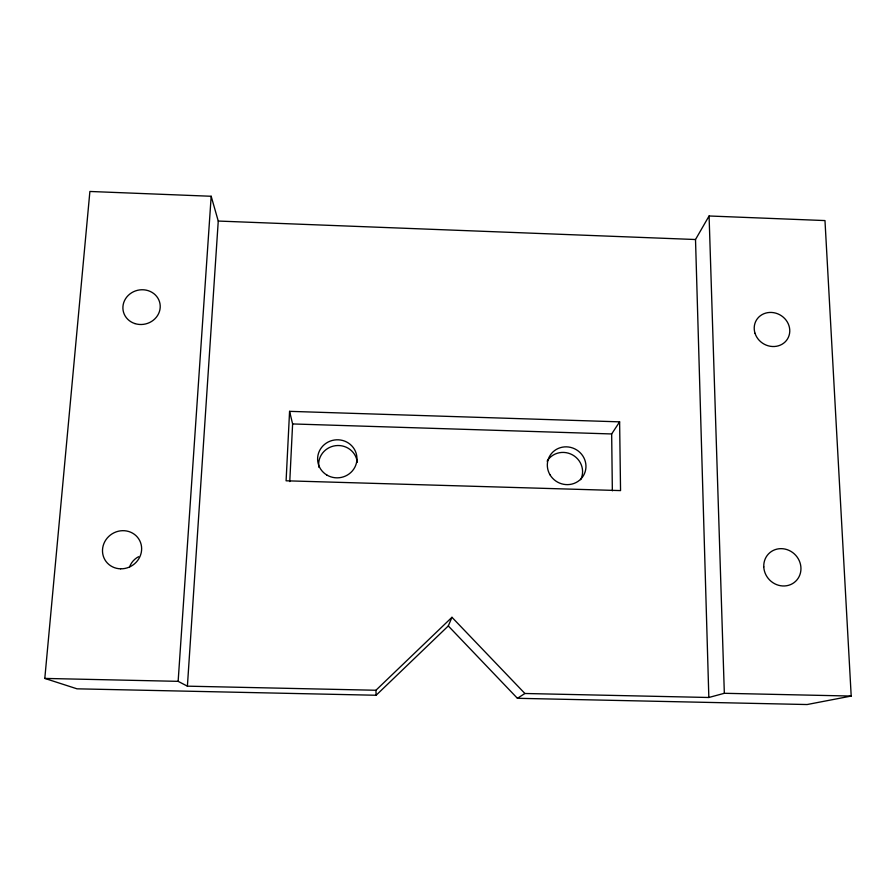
<?xml version="1.0" encoding="UTF-8"?>
<svg xmlns="http://www.w3.org/2000/svg" width="896" height="896" viewBox="0 0 896 896"><rect width="100%" height="100%" fill="white"/><g stroke="black" fill="none" stroke-linecap="round" stroke-linejoin="round"><path stroke-width="1.34" d="M289.766 481.589L292.611 423.942L289.576 411.342L619.618 421.848L620.547 490.594L286.093 480.794L289.576 411.342M451.965 617.299L375.928 690.256L187.398 686.168L218.254 221.054L211.176 196.269L89.891 191.464L44.8 678.418L77.011 688.822L376.13 695.251L448.291 625.946L451.965 617.299L524.899 693.493L708.837 697.491L724.338 693.291L851.2 696.058L824.981 220.573L709.083 215.981L695.509 239.523L708.837 697.491M187.398 686.168L178.136 681.341L211.176 196.269M612.349 490.829L611.666 433.955L619.618 421.848M448.291 625.946L517.418 698.298L524.899 693.493M851.2 696.058L807.106 704.536L517.418 698.298M44.8 678.418L178.136 681.341M292.611 423.942L611.666 433.955M218.254 221.054L695.509 239.523M375.928 690.256L376.13 695.251M709.083 215.981L724.338 693.291M318.875 467.286A19.354 18.726 -7.2 0 1 335.586 445.682A19.354 18.726 -7.2 0 1 357.258 462.325M129.562 566.978A17.987 17.08 -33.3 0 1 138.6 556.696M547.109 461.16A19.186 18.435 28.5 0 1 572.488 454.877A19.186 18.435 28.5 0 1 580.675 479.696M755.037 333.323A18.178 16.632 31 0 0 785.109 341.947A18.178 16.632 31 0 0 775.824 313.163A18.178 16.632 31 0 0 755.037 333.323M326.85 475.037A19.69 19.029 -6.9 0 0 356.944 459.346A19.69 19.029 -6.9 0 0 328.059 442.075A19.69 19.029 -6.9 0 0 326.85 475.037M763.773 566.866A19.286 17.976 46.5 0 0 792.389 583.71A19.286 17.976 46.5 0 0 790.91 551.376A19.286 17.976 46.5 0 0 763.773 566.866M549.965 474.734A19.499 18.726 28.3 0 0 583.442 475.63A19.499 18.726 28.3 0 0 566.507 446.846A19.499 18.726 28.3 0 0 549.965 474.734M134.893 323.579A18.738 17.293 -13.6 0 0 159.992 303.755A18.738 17.293 -13.6 0 0 129.786 294.056A18.738 17.293 -13.6 0 0 134.893 323.579M120.59 568.814A19.869 18.76 -31.5 0 0 139.709 540.613A19.869 18.76 -31.5 0 0 105.907 539.806A19.869 18.76 -31.5 0 0 120.59 568.814"/></g></svg>
